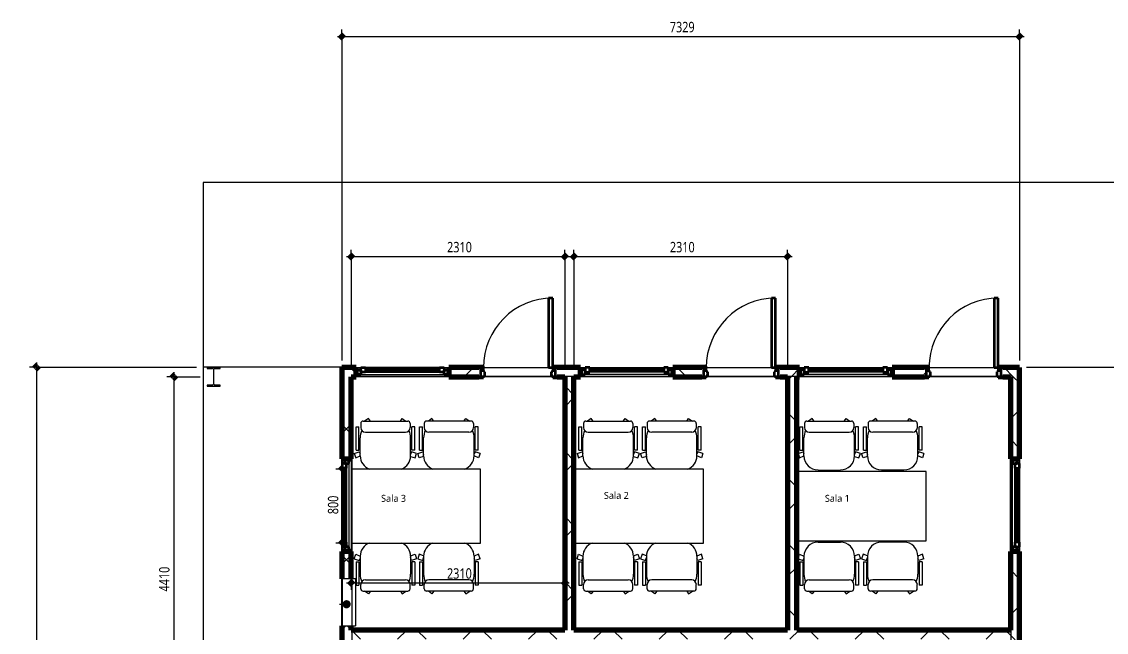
# Model space of a CAD drawing. Header units: millimetres. Extents: x -67152 to -48359, y -6192 to 21191.
# Drawn here: x -67152 to -55421, y 13357 to 19964 of the extents above; entities that cross this region are included whole.
import ezdxf

# ---------------------------------------------------------------- set-up
doc = ezdxf.new("R2010")
doc.units = ezdxf.units.MM
for name, color, linetype, lineweight in [('A-ANNO-DIMS', 211, 'Continuous', 9), ('A-ANNO-DIMS-50', 211, 'Continuous', 9), ('A-DOOR', 31, 'Continuous', 18), ('A-DOOR-FRAM', 31, 'Continuous', 35), ('A-FLOR', 192, 'Continuous', 18), ('A-GLAZ', 151, 'Continuous', 18), ('A-WALL', 113, 'Continuous', 18), ('A-WALL-PATT', 111, 'Continuous', 70), ('E-ELEC-EQPM', 71, 'Continuous', 9), ('E-POWR-CNTR', 130, 'Continuous', 9), ('E-POWR-DROP', 130, 'Continuous', 9), ('G-ANNO-TEXT', 231, 'Continuous', 9), ('I-FURN', 30, 'Continuous', 9), ('S-COLS', 52, 'Continuous', 9)]:
    doc.layers.add(name, color=color, linetype=linetype, lineweight=lineweight)
doc.styles.add('Trebuchet MS_1', font='trebuc.ttf', dxfattribs={"width": 0.8, "height": 112.5})
doc.styles.add('Trebuchet MS_B', font='trebucbd.ttf', dxfattribs={"height": 75})
doc.dimstyles.new('Linear_-_2_25mm_Trebuchet_MS', dxfattribs={"dimscale": 304.8, "dimtxt": 115.981977, "dimasz": 0.164042, "dimexe": 0.246063, "dimexo": 0.246063, "dimgap": 0.049213, "dimtad": 1, "dimdec": 0, "dimzin": 0, "dimdsep": 46, "dimtxsty": 'Trebuchet MS_1', "dimblk1": 'OBLIQUE', "dimblk2": 'OBLIQUE', "dimsah": 1, "dimcen": 0.09, "dimdle": 0.164042, "dimazin": 0, "dimtfac": 1, "dimtdec": 4, "dimtix": 1, "dimtmove": 0, "dimatfit": 3, "dimfxl": 1, "dimtvp": 1, "dimtolj": 1, "dimtzin": 0, "dimarcsym": 2})
pattern_1 = [(45, (0, 0), (-353.5534, 353.5534), []), (135, (0, 0), (-353.5534, -353.5534), [])]

# ---------------------------------------------------------------- blocks, each defined once
blk = doc.blocks.new('Side hung casement - 1000_1200-3237122-Nivel 1 Oficinas')
at = {"layer": 'A-GLAZ', "lineweight": 35}
for p, q in [((-450, 26), (-500, 26)), ((-450, -24), (-450, 26)), ((-400, 0), (-450, 0)), ((-450, 0), (-450, -49)), ((-400, -49), (-400, 0)), ((450, 0), (400, 0)), ((400, 0), (400, -49)), ((500, 26), (450, 26)), ((450, 26), (450, -24)), ((450, -49), (450, 0)), ((-500, -24), (-450, -24)), ((-450, -49), (-400, -49)), ((400, -49), (450, -49)), ((450, -24), (500, -24))]:
    blk.add_line(p, q, dxfattribs=at)
at = {"layer": 'A-GLAZ', "lineweight": 9}
for p, q in [((-450, 26), (450, 26)), ((-400, 0), (400, 0)), ((400, -49), (-400, -49))]:
    blk.add_line(p, q, dxfattribs=at)
at = {"layer": 'A-GLAZ', "lineweight": 50}
for p, q in [((400, -24), (-400, -24)), ((-400, -24), (-400, -25)), ((-400, -25), (400, -25)), ((400, -25), (400, -24))]:
    blk.add_line(p, q, dxfattribs=at)
blk = doc.blocks.new('Table-Rectangular - 1_4-3151873-Nivel 1 Oficinas')
at = {"layer": 'I-FURN'}
for p, q in [((700, 375), (-700, 375)), ((700, -375), (700, 375)), ((-700, -375), (700, -375))]:
    blk.add_line(p, q, dxfattribs=at)
blk = doc.blocks.new('Chair-Executive - Chair-Executive-V7-Nivel 1 Oficinas')
at = {"layer": 'I-FURN'}
for p, q in [((20, 282), (262, 282)), ((135, 297), (135, 282)), ((135, 282), (147, 282)), ((147, 297), (147, 282)), ((-196, 102), (-180, 150)), ((-180, 150), (-132, 129)), ((-132, 129), (-132, -66)), ((414, 134), (462, 150)), ((414, 129), (414, -66)), ((462, 150), (478, 102)), ((-196, 102), (-142, 84)), ((-177, 68), (-145, 68)), ((-177, 68), (-177, -184)), ((-145, 68), (-145, -184)), ((-142, 84), (-132, 104)), ((424, 84), (414, 115)), ((478, 102), (424, 84)), ((458, 68), (426, 68)), ((426, 68), (426, -184)), ((458, 68), (458, -184)), ((-177, -184), (-145, -184)), ((-125, -222), (-125, -177)), ((-75, -126), (357, -126)), ((407, -222), (407, -177)), ((458, -184), (426, -184)), ((-100, -247), (382, -247)), ((-42, -276), (-84, -247)), ((-21, -247), (-42, -276)), ((303, -247), (324, -276)), ((324, -276), (363, -247))]:
    blk.add_line(p, q, dxfattribs=at)
for centre, radius, start, end in [((20, 129), 152, 90, 180), ((262, 129), 152, 0, 90), ((46, -66), 178, 180, 206.1658), ((236, -66), 178, 333.8316, 0), ((-75, -177), 50.7, 90, 180), ((-100, -222), 25.2, 180, 270), ((357, -177), 50.7, 0, 90), ((382, -222), 25.2, 270, 0)]:
    blk.add_arc(centre, radius, start, end, dxfattribs=at)
blk = doc.blocks.new('Chair-Executive - Chair-Executive-V8-Nivel 1 Oficinas')
at = {"layer": 'I-FURN'}
for p, q in [((-100, 247), (382, 247)), ((-42, 276), (-84, 247)), ((-21, 247), (-42, 276)), ((303, 247), (324, 276)), ((324, 276), (363, 247)), ((-177, -68), (-177, 184)), ((-177, 184), (-145, 184)), ((-145, -68), (-145, 184)), ((-125, 222), (-125, 177)), ((-75, 126), (357, 126)), ((407, 222), (407, 177)), ((458, 184), (426, 184)), ((426, -68), (426, 184)), ((458, -68), (458, 184)), ((-132, -129), (-132, 66)), ((414, -129), (414, 66)), ((-196, -102), (-142, -84)), ((-196, -102), (-180, -150)), ((-177, -68), (-145, -68)), ((-142, -84), (-132, -104)), ((424, -84), (414, -115)), ((478, -102), (424, -84)), ((458, -68), (426, -68)), ((462, -150), (478, -102)), ((-180, -150), (-132, -129)), ((414, -134), (462, -150)), ((20, -282), (262, -282)), ((135, -297), (135, -282)), ((135, -282), (147, -282)), ((147, -297), (147, -282))]:
    blk.add_line(p, q, dxfattribs=at)
for centre, radius, start, end in [((-100, 222), 25.2, 90, 180), ((382, 222), 25.2, 360, 90), ((46, 66), 178, 153.8342, 180), ((-75, 177), 50.7, 180, 270), ((357, 177), 50.7, 270, 360), ((236, 66), 178, 360, 26.1684), ((20, -129), 152, 180, 270), ((262, -129), 152, 270, 360)]:
    blk.add_arc(centre, radius, start, end, dxfattribs=at)
blk = doc.blocks.new('Side hung casement - 1000_1200-3238561-Nivel 1 Oficinas')
at = {"layer": 'A-GLAZ', "lineweight": 35}
for p, q in [((-500, 24), (-450, 24)), ((-450, 0), (-450, 49)), ((-450, 49), (-400, 49)), ((-450, 24), (-450, -26)), ((-400, 0), (-450, 0)), ((-400, 49), (-400, 0)), ((400, 0), (400, 49)), ((400, 49), (450, 49)), ((450, 0), (400, 0)), ((450, 49), (450, 0)), ((450, -26), (450, 24)), ((450, 24), (500, 24)), ((-450, -26), (-500, -26)), ((500, -26), (450, -26))]:
    blk.add_line(p, q, dxfattribs=at)
at = {"layer": 'A-GLAZ', "lineweight": 9}
for p, q in [((400, 49), (-400, 49)), ((-400, 0), (400, 0)), ((-450, -26), (450, -26))]:
    blk.add_line(p, q, dxfattribs=at)
at = {"layer": 'A-GLAZ', "lineweight": 50}
for p, q in [((-400, 24), (-400, 25)), ((-400, 25), (400, 25)), ((400, 24), (-400, 24)), ((400, 25), (400, 24))]:
    blk.add_line(p, q, dxfattribs=at)
blk = doc.blocks.new('Table-Rectangular - 140x80-3520019-Nivel 1 Oficinas')
at = {"layer": 'I-FURN'}
for p, q in [((700, 400), (-700, 400)), ((-700, 400), (-700, -400)), ((700, -400), (700, 400)), ((-700, -400), (700, -400))]:
    blk.add_line(p, q, dxfattribs=at)
blk = doc.blocks.new('Chair-Executive - Chair-Executive-V12-Nivel 1 Oficinas')
at = {"layer": 'I-FURN'}
for p, q in [((-196, 102), (-180, 150)), ((-180, 150), (-132, 129)), ((-132, 129), (-132, -66)), ((414, 134), (462, 150)), ((414, 129), (414, -66)), ((462, 150), (478, 102)), ((-196, 102), (-142, 84)), ((-177, 68), (-145, 68)), ((-177, 68), (-177, -184)), ((-145, 68), (-145, -184)), ((-142, 84), (-132, 104)), ((424, 84), (414, 115)), ((478, 102), (424, 84)), ((458, 68), (426, 68)), ((426, 68), (426, -184)), ((458, 68), (458, -184)), ((-177, -184), (-145, -184)), ((-125, -222), (-125, -177)), ((-75, -126), (357, -126)), ((407, -222), (407, -177)), ((458, -184), (426, -184)), ((-100, -247), (382, -247)), ((-42, -276), (-84, -247)), ((-21, -247), (-42, -276)), ((303, -247), (324, -276)), ((324, -276), (363, -247))]:
    blk.add_line(p, q, dxfattribs=at)
for centre, radius, start, end in [((20, 129), 152, 110.003, 180), ((262, 129), 152, 0, 69.997), ((46, -66), 178, 180, 206.1658), ((236, -66), 178, 333.8316, 0), ((-75, -177), 50.7, 90, 180), ((-100, -222), 25.2, 180, 270), ((357, -177), 50.7, 0, 90), ((382, -222), 25.2, 270, 0)]:
    blk.add_arc(centre, radius, start, end, dxfattribs=at)
blk = doc.blocks.new('Chair-Executive - Chair-Executive-V13-Nivel 1 Oficinas')
at = {"layer": 'I-FURN'}
for p, q in [((-100, 247), (382, 247)), ((-42, 276), (-84, 247)), ((-21, 247), (-42, 276)), ((303, 247), (324, 276)), ((324, 276), (363, 247)), ((-177, -68), (-177, 184)), ((-177, 184), (-145, 184)), ((-145, -68), (-145, 184)), ((-125, 222), (-125, 177)), ((-75, 126), (357, 126)), ((407, 222), (407, 177)), ((458, 184), (426, 184)), ((426, -68), (426, 184)), ((458, -68), (458, 184)), ((-132, -129), (-132, 66)), ((414, -129), (414, 66)), ((-196, -102), (-142, -84)), ((-196, -102), (-180, -150)), ((-177, -68), (-145, -68)), ((-142, -84), (-132, -104)), ((424, -84), (414, -115)), ((478, -102), (424, -84)), ((458, -68), (426, -68)), ((462, -150), (478, -102)), ((-180, -150), (-132, -129)), ((414, -134), (462, -150))]:
    blk.add_line(p, q, dxfattribs=at)
for centre, radius, start, end in [((-100, 222), 25.2, 90, 180), ((382, 222), 25.2, 360, 90), ((46, 66), 178, 153.8342, 180), ((-75, 177), 50.7, 180, 270), ((357, 177), 50.7, 270, 360), ((236, 66), 178, 360, 26.1684), ((20, -129), 152, 180, 249.997), ((262, -129), 152, 290.003, 360)]:
    blk.add_arc(centre, radius, start, end, dxfattribs=at)
blk = doc.blocks.new('Table-Rectangular - 140x80-V14-Nivel 1 Oficinas')
at = {"layer": 'I-FURN'}
for p, q in [((700, 400), (-699.65, 400)), ((700, -400), (700, 400)), ((-699.65, -400), (700, -400))]:
    blk.add_line(p, q, dxfattribs=at)
blk = doc.blocks.new('Lighting and Appliance Panelboard - 208V MCB - 100 A-3378674-Nivel 1 Oficinas')
at = {"layer": 'E-ELEC-EQPM'}
for p, q in [((-63688, 13428), (-63688, 13936)), ((-63542, 13936), (-63688, 13936)), ((-63542, 13936), (-63542, 13428)), ((-63688, 13428), (-63542, 13428))]:
    blk.add_line(p, q, dxfattribs=at)
blk = doc.blocks.new('M_Door-Passage-Single-Flush - 750 x 2000mm-3224211-Nivel 1 Oficinas')
at = {"layer": 'A-DOOR', "lineweight": 35}
for p, q in [((375, 806), (330, 806)), ((330, 806), (330, 56)), ((375, 56), (375, 806)), ((330, 56), (375, 56))]:
    blk.add_line(p, q, dxfattribs=at)
at = {"layer": 'A-DOOR', "lineweight": 9}
blk.add_arc((375, 56), 750, 90, 180, dxfattribs=at)
at = {"layer": 'A-DOOR-FRAM'}
for p, q in [((-375, 69), (-424, 69)), ((-424, 69), (-424, 56)), ((-424, 56), (-405, 56)), ((-405, 56), (-405, -44)), ((-375, 7), (-375, 69)), ((-359, 7), (-375, 7)), ((-359, -32), (-359, 7)), ((375, 7), (359, 7)), ((359, 7), (359, -32)), ((424, 69), (375, 69)), ((375, 69), (375, 7)), ((405, -44), (405, 56)), ((405, 56), (424, 56)), ((424, 56), (424, 69)), ((-405, -44), (-424, -44)), ((-424, -44), (-424, -56)), ((-424, -56), (-375, -56)), ((-375, -56), (-375, -32)), ((-375, -32), (-359, -32)), ((359, -32), (375, -32)), ((375, -32), (375, -56)), ((375, -56), (424, -56)), ((424, -44), (405, -44)), ((424, -56), (424, -44))]:
    blk.add_line(p, q, dxfattribs=at)
blk = doc.blocks.new('UC-Universal Column-Column - 3535299-Nivel 1 Oficinas')
at = {"layer": 'S-COLS'}
for p, q in [((-65006, 16224), (-65146, 16224)), ((-65146, 16224), (-65146, 16213)), ((-65146, 16213), (-65090, 16213)), ((-65079, 16203), (-65079, 16042)), ((-65072, 16042), (-65072, 16203)), ((-65062, 16213), (-65006, 16213)), ((-65006, 16213), (-65006, 16224)), ((-65090, 16032), (-65146, 16032)), ((-65146, 16032), (-65146, 16021)), ((-65146, 16021), (-65006, 16021)), ((-65006, 16032), (-65062, 16032)), ((-65006, 16021), (-65006, 16032))]:
    blk.add_line(p, q, dxfattribs=at)
for centre, start, end in [((-65090, 16203), 0, 90), ((-65062, 16203), 90, 180), ((-65090, 16042), 270, 0), ((-65062, 16042), 180, 270)]:
    blk.add_arc(centre, 10.2, start, end, dxfattribs=at)
blk = doc.blocks.new('DIMBLOCK5-Nivel 1 Oficinas')
at = {"layer": 'A-ANNO-DIMS-50'}
for p, q in [((-61179, 17422), (-61179, 17497)), ((-58868, 17422), (-58868, 17497)), ((-61229, 17422), (-58818, 17422)), ((-61179, 17422), (-61179, 16198)), ((-58868, 17422), (-58868, 16198))]:
    blk.add_line(p, q, dxfattribs=at)
at = {"layer": 'A-ANNO-DIMS-50', "lineweight": 70}
for p, q in [((-61179, 17422), (-61204, 17397)), ((-61179, 17422), (-61154, 17447)), ((-58868, 17422), (-58893, 17397)), ((-58868, 17422), (-58843, 17447))]:
    blk.add_line(p, q, dxfattribs=at)
at = {"layer": 'A-ANNO-DIMS-50', "color": 0, "insert": (-60141, 17581), "char_height": 112.5, "width": 283.07, "attachment_point": 1, "line_spacing_factor": 1.048425, "style": 'Trebuchet MS_1'}
blk.add_mtext('2310', dxfattribs=at)
blk = doc.blocks.new('_Oblique')
at = {"color": 0, "linetype": 'ByBlock', "lineweight": -2}
blk.add_line((-0.5, -0.5), (0.5, 0.5), dxfattribs=at)
blk = doc.blocks.new('DIMBLOCK6-Nivel 1 Oficinas')
at = {"layer": 'A-ANNO-DIMS-50'}
for p, q in [((-63588, 17422), (-63588, 17497)), ((-61279, 17422), (-61279, 17497)), ((-63638, 17422), (-61229, 17422)), ((-63588, 17422), (-63588, 16198)), ((-61279, 17422), (-61279, 16198))]:
    blk.add_line(p, q, dxfattribs=at)
at = {"layer": 'A-ANNO-DIMS-50', "lineweight": 70}
for p, q in [((-63588, 17422), (-63613, 17397)), ((-63588, 17422), (-63563, 17447)), ((-61279, 17422), (-61304, 17397)), ((-61279, 17422), (-61254, 17447))]:
    blk.add_line(p, q, dxfattribs=at)
at = {"layer": 'A-ANNO-DIMS-50', "color": 0, "insert": (-62551, 17581), "char_height": 112.5, "width": 283.07, "attachment_point": 1, "line_spacing_factor": 1.048425, "style": 'Trebuchet MS_1'}
blk.add_mtext('2310', dxfattribs=at)
blk = doc.blocks.new('DIMBLOCK13-Nivel 1 Oficinas')
at = {"layer": 'A-ANNO-DIMS-50'}
for p, q in [((-63589, 13891), (-63589, 14248)), ((-61279, 13891), (-61279, 13966)), ((-63639, 13891), (-61229, 13891)), ((-63589, 13891), (-63589, 13816)), ((-61279, 13891), (-61279, 13852))]:
    blk.add_line(p, q, dxfattribs=at)
at = {"layer": 'A-ANNO-DIMS-50', "lineweight": 70}
for p, q in [((-63589, 13891), (-63614, 13866)), ((-63589, 13891), (-63564, 13916)), ((-61279, 13891), (-61304, 13866)), ((-61279, 13891), (-61254, 13916))]:
    blk.add_line(p, q, dxfattribs=at)
at = {"layer": 'A-ANNO-DIMS-50', "color": 0, "insert": (-62552, 14050), "char_height": 112.5, "width": 283.07, "attachment_point": 1, "line_spacing_factor": 1.048425, "style": 'Trebuchet MS_1'}
blk.add_mtext('2310', dxfattribs=at)
blk = doc.blocks.new('DIMBLOCK14-Nivel 1 Oficinas')
at = {"layer": 'A-ANNO-DIMS-50', "lineweight": 70}
for p, q in [((-63681, 15123), (-63706, 15148)), ((-63681, 15123), (-63656, 15098)), ((-63681, 14323), (-63706, 14348)), ((-63681, 14323), (-63656, 14298))]:
    blk.add_line(p, q, dxfattribs=at)
at = {"layer": 'A-ANNO-DIMS-50'}
for p, q in [((-63681, 14273), (-63681, 15173)), ((-63681, 15123), (-63756, 15123)), ((-63681, 15123), (-63664, 15123)), ((-63681, 14323), (-63756, 14323)), ((-63681, 14323), (-63664, 14323))]:
    blk.add_line(p, q, dxfattribs=at)
at = {"layer": 'A-ANNO-DIMS-50', "color": 0, "insert": (-63840, 14635), "char_height": 112.5, "width": 212.31, "attachment_point": 1, "rotation": 90, "line_spacing_factor": 1.048425, "style": 'Trebuchet MS_1'}
blk.add_mtext('800', dxfattribs=at)
blk = doc.blocks.new('DIMBLOCK19-Nivel 1 Oficinas')
at = {"layer": 'A-ANNO-DIMS-50'}
for p, q in [((-66991, 16225), (-67066, 16225)), ((-66991, 16275), (-66991, 2745)), ((-66991, 16225), (-65263, 16225)), ((-66991, 2795), (-67066, 2795)), ((-66991, 2795), (-65263, 2795))]:
    blk.add_line(p, q, dxfattribs=at)
at = {"layer": 'A-ANNO-DIMS-50', "lineweight": 70}
for p, q in [((-66991, 16225), (-67016, 16250)), ((-66991, 16225), (-66966, 16200)), ((-66991, 2795), (-67016, 2820)), ((-66991, 2795), (-66966, 2770))]:
    blk.add_line(p, q, dxfattribs=at)
at = {"layer": 'A-ANNO-DIMS-50', "color": 0, "insert": (-67150, 9362), "char_height": 112.5, "width": 353.84, "attachment_point": 1, "rotation": 90, "line_spacing_factor": 1.048425, "style": 'Trebuchet MS_1'}
blk.add_mtext('13430', dxfattribs=at)
blk = doc.blocks.new('DIMBLOCK22-Nivel 1 Oficinas')
at = {"layer": 'A-ANNO-DIMS-50'}
for p, q in [((-65507, 16122), (-65582, 16122)), ((-65507, 16172), (-65507, 11662)), ((-65507, 16122), (-65221, 16122)), ((-65507, 11712), (-65582, 11712)), ((-65507, 11712), (-65221, 11712))]:
    blk.add_line(p, q, dxfattribs=at)
at = {"layer": 'A-ANNO-DIMS-50', "lineweight": 70}
for p, q in [((-65507, 16122), (-65532, 16147)), ((-65507, 16122), (-65482, 16097)), ((-65507, 11712), (-65532, 11737)), ((-65507, 11712), (-65482, 11687))]:
    blk.add_line(p, q, dxfattribs=at)
at = {"layer": 'A-ANNO-DIMS-50', "color": 0, "insert": (-65666, 13799), "char_height": 112.5, "width": 283.07, "attachment_point": 1, "rotation": 90, "line_spacing_factor": 1.048425, "style": 'Trebuchet MS_1'}
blk.add_mtext('4410', dxfattribs=at)
blk = doc.blocks.new('DIMBLOCK27-Nivel 1 Oficinas')
at = {"layer": 'A-ANNO-DIMS-50'}
for p, q in [((-63688, 19803), (-63688, 19878)), ((-56359, 19803), (-56359, 19878)), ((-63738, 19803), (-56309, 19803)), ((-63688, 19803), (-63688, 16298)), ((-56359, 19803), (-56359, 16298))]:
    blk.add_line(p, q, dxfattribs=at)
at = {"layer": 'A-ANNO-DIMS-50', "lineweight": 70}
for p, q in [((-63688, 19803), (-63663, 19828)), ((-56359, 19803), (-56334, 19828)), ((-63688, 19803), (-63713, 19778)), ((-56359, 19803), (-56384, 19778))]:
    blk.add_line(p, q, dxfattribs=at)
at = {"layer": 'A-ANNO-DIMS-50', "color": 0, "insert": (-60142, 19962), "char_height": 112.5, "width": 283.07, "attachment_point": 1, "line_spacing_factor": 1.048425, "style": 'Trebuchet MS_1'}
blk.add_mtext('7329', dxfattribs=at)
blk = doc.blocks.new('DIMBLOCK28-Nivel 1 Oficinas')
at = {"layer": 'A-ANNO-DIMS-50'}
for p, q in [((-54225, 16223), (-56284, 16223)), ((-54225, 16273), (-54225, 3983)), ((-54225, 16223), (-54150, 16223)), ((-54225, 4033), (-56284, 4033)), ((-54225, 4033), (-54150, 4033))]:
    blk.add_line(p, q, dxfattribs=at)
at = {"layer": 'A-ANNO-DIMS-50', "lineweight": 70}
for p, q in [((-54225, 16223), (-54250, 16248)), ((-54225, 16223), (-54200, 16198)), ((-54225, 4033), (-54250, 4058)), ((-54225, 4033), (-54200, 4008))]:
    blk.add_line(p, q, dxfattribs=at)
at = {"layer": 'A-ANNO-DIMS-50', "color": 0, "insert": (-54384, 9981), "char_height": 112.5, "width": 353.84, "attachment_point": 1, "rotation": 90, "line_spacing_factor": 1.048425, "style": 'Trebuchet MS_1'}
blk.add_mtext('12190', dxfattribs=at)

msp = doc.modelspace()

# ---------------------------------------------------------------- hatches: boundary and pattern name
at = {"layer": 'A-WALL-PATT', "lineweight": 9}
h = msp.add_hatch(dxfattribs=at)
h.set_pattern_fill('FP1_1', color=256, style=0, pattern_type=2)
h.set_pattern_definition(pattern_1)
h.paths.add_polyline_path([(-56559.1, 16123), (-56359.1, 16123), (-56359.1, 16223), (-56559.1, 16223), (-56559.1, 16135.2)])
h.paths.add_polyline_path([(-57388.1, 16123), (-57369.1, 16123), (-57369.1, 16223), (-57738.3, 16223), (-57738.3, 16123), (-57541.4, 16123)])
h.paths.add_polyline_path([(-58738.3, 16123), (-58738.3, 16223), (-58968.3, 16223), (-58968.3, 16123), (-58768.3, 16123)])
h.paths.add_polyline_path([(-60106.8, 16123), (-59778.3, 16123), (-59778.3, 16223), (-60108.3, 16223), (-60108.3, 16123)])
h.paths.add_polyline_path([(-61108.3, 16123), (-61108.3, 16223), (-61378.7, 16223), (-61378.7, 16123), (-61178.7, 16123)])
h.paths.add_polyline_path([(-62305.7, 16123), (-62188.7, 16123), (-62188.7, 16223), (-62533.2, 16223), (-62533.2, 16123)])
h.paths.add_polyline_path([(-63533.2, 16123), (-63533.2, 16223), (-63688.3, 16223), (-63688.3, 16123), (-63588.3, 16123)])
h = msp.add_hatch(dxfattribs=at)
h.set_pattern_fill('FP1_1', color=256, style=0, pattern_type=2)
h.set_pattern_definition(pattern_1)
h.paths.add_polyline_path([(-63588.4, 4033), (-63588.3, 4033), (-63588.4, 4209.7), (-63688.3, 4209.7), (-63688.3, 4033)])
h.paths.add_polyline_path([(-63588.3, 7702.7), (-63588.3, 9771.6), (-63688.3, 9771.6), (-63688.3, 7702.7)])
h.paths.add_polyline_path([(-63588.3, 12771.6), (-63588.3, 13428), (-63688.3, 13428), (-63688.3, 12771.6), (-63588.4, 12771.6)])
h.paths.add_polyline_path([(-63653.4, 13936), (-63588.3, 13936), (-63588.4, 14233), (-63688.3, 14233), (-63688.3, 13936), (-63680, 13936)])
h.paths.add_polyline_path([(-63588.3, 15233), (-63588.4, 16123), (-63688.3, 16123), (-63688.3, 15233)])
h = msp.add_hatch(dxfattribs=at)
h.set_pattern_fill('FP1_1', color=256, style=0, pattern_type=2)
h.set_pattern_definition(pattern_1)
h.paths.add_polyline_path([(-61278.7, 13382), (-61178.7, 13382), (-61178.7, 16123), (-61278.7, 16123), (-61278.7, 13489.6)])
h = msp.add_hatch(dxfattribs=at)
h.set_pattern_fill('FP1_1', color=256, style=0, pattern_type=2)
h.set_pattern_definition(pattern_1)
h.paths.add_polyline_path([(-58868.3, 13382), (-58768.3, 13382), (-58768.3, 16123), (-58868.3, 16123), (-58868.3, 13489.6)])
h = msp.add_hatch(dxfattribs=at)
h.set_pattern_fill('FP1_1', color=256, style=0, pattern_type=2)
h.set_pattern_definition(pattern_1)
h.paths.add_polyline_path([(-56441.9, 4033), (-56359.1, 4033), (-56359.1, 4702.7), (-56459.1, 4702.7), (-56459.1, 4033)])
h.paths.add_polyline_path([(-56441.9, 7702.7), (-56359.1, 7702.7), (-56359.1, 8273), (-56459.1, 8273), (-56459.1, 7702.7)])
h.paths.add_polyline_path([(-56359.1, 9083), (-56359.1, 9282.4), (-56459.1, 9282.4), (-56459.1, 9083), (-56408.9, 9083)])
h.paths.add_polyline_path([(-56447, 10092.4), (-56359.1, 10092.4), (-56359.1, 10762.7), (-56459.1, 10762.7), (-56459.1, 10092.4)])
h.paths.add_polyline_path([(-56441.9, 12762.7), (-56359.1, 12762.7), (-56359.1, 14233), (-56459.1, 14233), (-56459.1, 12762.7)])
h.paths.add_polyline_path([(-56441.9, 15233), (-56359.1, 15233), (-56359.1, 16123), (-56459.1, 16123), (-56459.1, 15233)])
h = msp.add_hatch(dxfattribs=at)
h.set_pattern_fill('FP1_1', color=256, style=0, pattern_type=2)
h.set_pattern_definition(pattern_1)
h.paths.add_polyline_path([(-56459.1, 13282), (-56459.1, 13382), (-63588.3, 13382), (-63588.3, 13282), (-57174.9, 13282)])
at = {"layer": 'E-POWR-DROP'}
msp.add_hatch(color=256, dxfattribs=at).paths.add_polyline_path([(-63638.3, 13616.6), (-63626.8, 13618.1), (-63616.1, 13622.5), (-63606.9, 13629.6), (-63599.8, 13638.8), (-63595.4, 13649.5), (-63593.9, 13661), (-63595.4, 13672.5), (-63599.8, 13683.3), (-63606.9, 13692.5), (-63616.1, 13699.5), (-63626.8, 13704), (-63638.3, 13705.5), (-63650.8, 13703.5), (-63660.5, 13699.5), (-63669.7, 13692.5), (-63676.8, 13683.3), (-63681.2, 13672.5), (-63682.8, 13661), (-63681.2, 13649.5), (-63676.8, 13638.8), (-63669.7, 13629.6), (-63660.5, 13622.5), (-63649.8, 13618.1)])

# ---------------------------------------------------------------- linework, layer by layer
at = {"layer": 'A-FLOR'}
for p, q in [((-53358.6, 18223), (-65188.3, 18223)), ((-65188.3, 18223), (-65188.3, 2444.5)), ((-63681.9, 16224.8), (-65188.3, 16224.8)), ((-63681.9, 4034.8), (-63681.9, 16224.8)), ((-56358.6, 16223), (-56358.6, 16123)), ((-56451.9, 16124.8), (-63581.9, 16124.8)), ((-63581.9, 16124.8), (-63581.9, 4134.8)), ((-56451.9, 4134.8), (-56451.9, 16124.8)), ((-56358.3, 16123), (-56359.1, 16123)), ((-56358.3, 10111.5), (-56358.3, 16123))]:
    msp.add_line(p, q, dxfattribs=at)
at = {"layer": 'A-WALL', "lineweight": 70}
for p, q in [((-63533.2, 16223), (-63688.3, 16223)), ((-63688.3, 16223), (-63688.3, 15233)), ((-63533.2, 16123), (-63533.2, 16223)), ((-62207.7, 16223), (-62533.2, 16223)), ((-62533.2, 16223), (-62533.2, 16123)), ((-61108.3, 16223), (-61359.6, 16223)), ((-61108.3, 16123), (-61108.3, 16223)), ((-59797.4, 16223), (-60108.3, 16223)), ((-60108.3, 16223), (-60108.3, 16123)), ((-58738.3, 16223), (-58949.3, 16223)), ((-58738.3, 16123), (-58738.3, 16223)), ((-57388.1, 16223), (-57738.3, 16223)), ((-57738.3, 16223), (-57738.3, 16123)), ((-56359.1, 16223), (-56540, 16223)), ((-56359.1, 15233), (-56359.1, 16223)), ((-63588.3, 16123), (-63533.2, 16123)), ((-63588.3, 15233), (-63588.3, 16123)), ((-62533.2, 16123), (-62207.7, 16123)), ((-61359.6, 16123), (-61278.7, 16123)), ((-61278.7, 16123), (-61278.7, 13382)), ((-61178.7, 16123), (-61108.3, 16123)), ((-61178.7, 13382), (-61178.7, 16123)), ((-60108.3, 16123), (-59797.4, 16123)), ((-58949.3, 16123), (-58868.3, 16123)), ((-58868.3, 16123), (-58868.3, 13382)), ((-58768.3, 16123), (-58738.3, 16123)), ((-58768.3, 13382), (-58768.3, 16123)), ((-57738.3, 16123), (-57388.1, 16123)), ((-56540, 16123), (-56459.1, 16123)), ((-56459.1, 16123), (-56459.1, 15233)), ((-63688.3, 15233), (-63588.3, 15233)), ((-56459.1, 15233), (-56359.1, 15233)), ((-63688.3, 14233), (-63688.3, 13936)), ((-63588.3, 14233), (-63688.3, 14233)), ((-63588.3, 13936), (-63588.3, 14233)), ((-56459.1, 14233), (-56459.1, 13382)), ((-56359.1, 14233), (-56459.1, 14233)), ((-56359.1, 12762.7), (-56359.1, 14233)), ((-63688.3, 13428), (-63688.3, 12771.6)), ((-63588.3, 13382), (-63588.3, 13428)), ((-61278.7, 13382), (-63588.3, 13382)), ((-58868.3, 13382), (-61178.7, 13382)), ((-56459.1, 13382), (-58768.3, 13382))]:
    msp.add_line(p, q, dxfattribs=at)
at = {"layer": 'A-WALL'}
for p, q in [((-63533.2, 16223), (-62533.2, 16223)), ((-62158.7, 16223), (-61453.7, 16223)), ((-61108.3, 16223), (-60108.3, 16223)), ((-59748.4, 16223), (-59043.3, 16223)), ((-58738.3, 16223), (-57738.3, 16223)), ((-57339.1, 16223), (-56634.1, 16223)), ((-62533.2, 16123), (-63533.2, 16123)), ((-61408.6, 16123), (-62158.7, 16123)), ((-60108.3, 16123), (-61108.3, 16123)), ((-58998.3, 16123), (-59748.4, 16123)), ((-57738.3, 16123), (-58738.3, 16123)), ((-56589, 16123), (-57339.1, 16123)), ((-63688.3, 14233), (-63688.3, 15233)), ((-63588.3, 15233), (-63588.3, 14233)), ((-56459.1, 14233), (-56459.1, 15233)), ((-56359.1, 15233), (-56359.1, 14233))]:
    msp.add_line(p, q, dxfattribs=at)
at = {"layer": 'E-POWR-CNTR'}
msp.add_line((-63716.3, 13661), (-63688.3, 13661), dxfattribs=at)

# ---------------------------------------------------------------- block references
at = {"layer": 'A-DOOR-FRAM'}
for p in [(-61783.7, 16166.7), (-59373.3, 16166.7), (-56964.1, 16166.7)]:
    msp.add_blockref('M_Door-Passage-Single-Flush - 750 x 2000mm-3224211-Nivel 1 Oficinas', p, dxfattribs=at)
at = {"layer": 'A-GLAZ', "lineweight": 9}
msp.add_blockref('Side hung casement - 1000_1200-3238561-Nivel 1 Oficinas', (-63033.2, 16173), dxfattribs=at)
for p, rotation in [((-60608.3, 16173), 180), ((-58238.3, 16173), 180), ((-63638.3, 14733), 269.9999999999997), ((-56409.1, 14733), 89.99999999999972)]:
    msp.add_blockref('Side hung casement - 1000_1200-3237122-Nivel 1 Oficinas', p, dxfattribs=dict(at, rotation=rotation))
at = {"layer": 'E-ELEC-EQPM'}
msp.add_blockref('Lighting and Appliance Panelboard - 208V MCB - 100 A-3378674-Nivel 1 Oficinas', (0, 0), dxfattribs=at)
at = {"layer": 'I-FURN'}
for name, p in [('Chair-Executive - Chair-Executive-V13-Nivel 1 Oficinas', (-63359.1, 15395.1)), ('Chair-Executive - Chair-Executive-V13-Nivel 1 Oficinas', (-60949.1, 15395.1)), ('Chair-Executive - Chair-Executive-V8-Nivel 1 Oficinas', (-58559.1, 15395.1)), ('Table-Rectangular - 140x80-V14-Nivel 1 Oficinas', (-62888.7, 14723)), ('Table-Rectangular - 140x80-3520019-Nivel 1 Oficinas', (-60478.3, 14723)), ('Table-Rectangular - 1_4-3151873-Nivel 1 Oficinas', (-58068.3, 14723)), ('Chair-Executive - Chair-Executive-V12-Nivel 1 Oficinas', (-63359.1, 14051)), ('Chair-Executive - Chair-Executive-V12-Nivel 1 Oficinas', (-60949.1, 14051)), ('Chair-Executive - Chair-Executive-V7-Nivel 1 Oficinas', (-58559.1, 14051))]:
    msp.add_blockref(name, p, dxfattribs=at)
at = {"layer": 'I-FURN', "rotation": 180}
for name, p in [('Chair-Executive - Chair-Executive-V12-Nivel 1 Oficinas', (-62390.6, 15395.1)), ('Chair-Executive - Chair-Executive-V12-Nivel 1 Oficinas', (-59980.6, 15395.1)), ('Chair-Executive - Chair-Executive-V7-Nivel 1 Oficinas', (-57590.6, 15395.1)), ('Chair-Executive - Chair-Executive-V13-Nivel 1 Oficinas', (-62390.6, 14051)), ('Chair-Executive - Chair-Executive-V13-Nivel 1 Oficinas', (-59980.6, 14051)), ('Chair-Executive - Chair-Executive-V8-Nivel 1 Oficinas', (-57590.6, 14051))]:
    msp.add_blockref(name, p, dxfattribs=at)
at = {"layer": 'S-COLS'}
msp.add_blockref('UC-Universal Column-Column - 3535299-Nivel 1 Oficinas', (0, 0), dxfattribs=at)

# ---------------------------------------------------------------- texts
at = {"layer": 'G-ANNO-TEXT', "color": 7, "lineweight": 50, "char_height": 75, "width": 352.743, "attachment_point": 1, "style": 'Trebuchet MS_B'}
for s, insert in [('Sala 3', (-63265.1, 14844.2)), ('Sala 2', (-60855.1, 14875.8)), ('Sala 1', (-58465.1, 14844.2))]:
    msp.add_mtext(s, dxfattribs=dict(at, insert=insert))

# ---------------------------------------------------------------- dimensions: what is measured, and where the dimension line sits
at = {"layer": 'A-ANNO-DIMS'}
for base, p1, p2, override, picture, middle in [((-56359.1, 19803.4), (-63688.3, 16223), (-56359.1, 16223), {"dimpost": '<>', "dimfxl": 7329.20313}, 'DIMBLOCK27-Nivel 1 Oficinas', (-60023.7, 19875.8)), ((-61278.7, 17421.6), (-63588.3, 16123), (-61278.7, 16123), {"dimpost": '<>', "dimfxl": 2309.65}, 'DIMBLOCK6-Nivel 1 Oficinas', (-62433.5, 17493.9)), ((-58868.3, 17421.6), (-61178.7, 16123), (-58868.3, 16123), {"dimpost": '<>', "dimfxl": 2310.35}, 'DIMBLOCK5-Nivel 1 Oficinas', (-60023.5, 17493.9)), ((-61278.7, 13891.5), (-63588.7, 14323), (-61278.7, 13926.8), {"dimpost": '<>', "dimfxl": 2343.731092}, 'DIMBLOCK13-Nivel 1 Oficinas', (-62433.7, 13963.7))]:
    dim = msp.add_linear_dim(base=base, p1=p1, p2=p2, dimstyle='Linear_-_2_25mm_Trebuchet_MS', override=override, dxfattribs=at)
    dim.commit()
    dim.dimension.update_dxf_attribs({"geometry": picture, "text_midpoint": middle})
for base, p1, p2, override, picture, middle in [((-66991.2, 2794.8), (-65188.3, 16224.8), (-65188.3, 2794.8), {"dimpost": '<>', "dimfxl": 13430}, 'DIMBLOCK19-Nivel 1 Oficinas', (-67063.4, 9509.8)), ((-54225, 4033), (-56359.1, 16223), (-56359.1, 4033), {"dimpost": '<>', "dimfxl": 12190}, 'DIMBLOCK28-Nivel 1 Oficinas', (-54297.4, 10128)), ((-65507.4, 11712.2), (-65145.7, 16122.2), (-65145.7, 11712.2), {"dimpost": '<>', "dimfxl": 4410}, 'DIMBLOCK22-Nivel 1 Oficinas', (-65579.7, 13917.2)), ((-63681.4, 15123), (-63588.7, 14323), (-63588.7, 15123), {"dimpost": '<>', "dimfxl": 800}, 'DIMBLOCK14-Nivel 1 Oficinas', (-63753.6, 14723))]:
    dim = msp.add_linear_dim(base=base, p1=p1, p2=p2, angle=90, dimstyle='Linear_-_2_25mm_Trebuchet_MS', override=override, dxfattribs=at)
    dim.commit()
    dim.dimension.update_dxf_attribs({"geometry": picture, "text_midpoint": middle})

doc.saveas('drawing.dxf')
